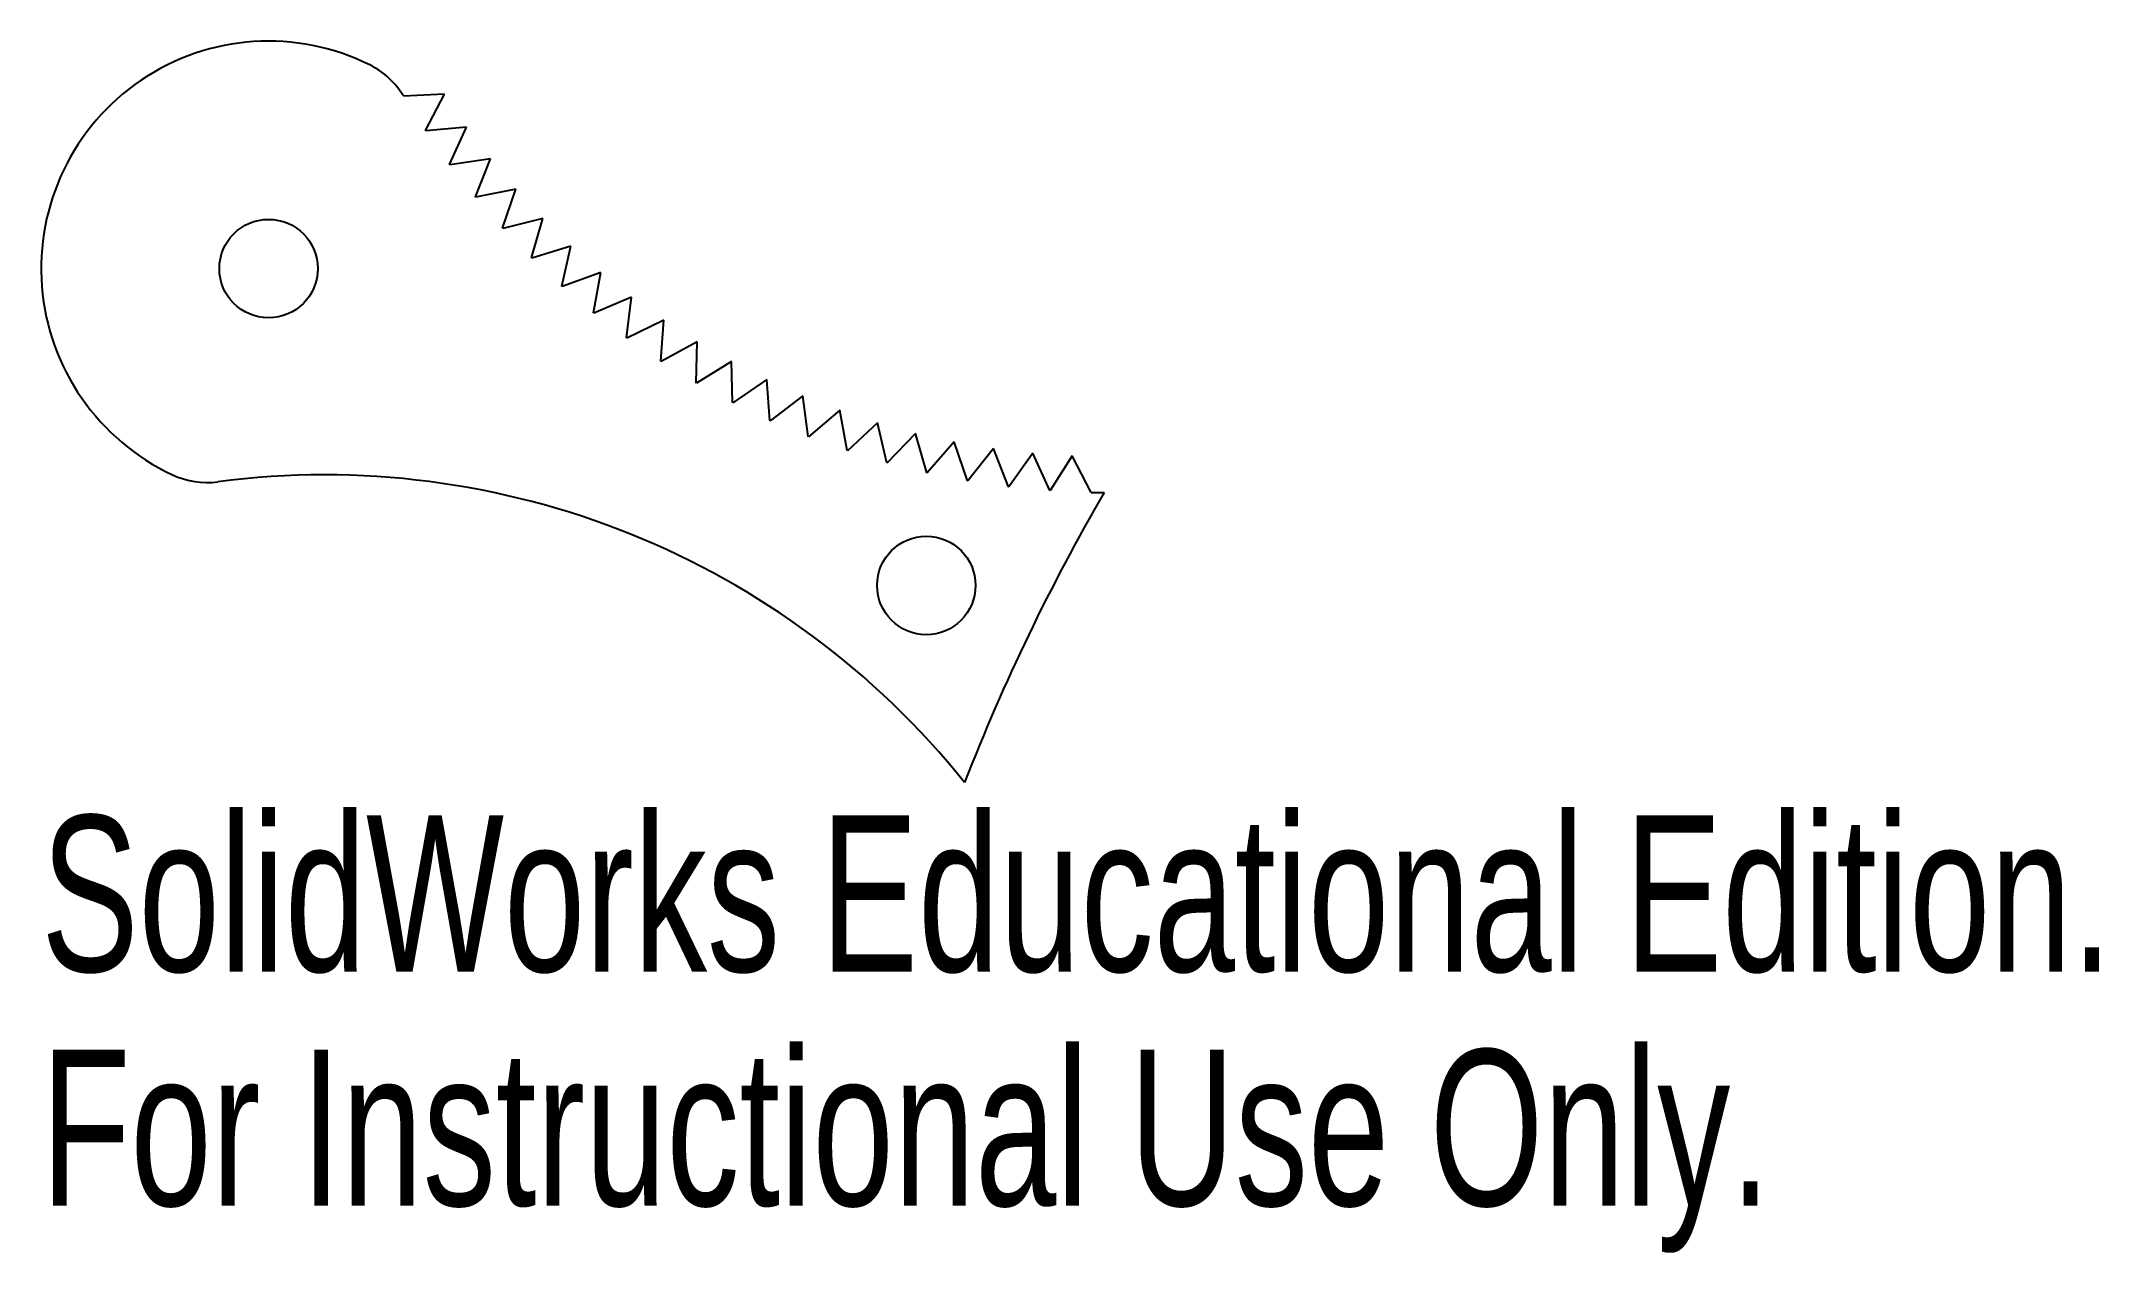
# Model space of a CAD drawing. Header units: inches. Extents: x -3.46 to -0.95, y 0.33 to 1.81.
import ezdxf

# ---------------------------------------------------------------- set-up
doc = ezdxf.new("R2010")
doc.units = ezdxf.units.IN
doc.header["$MEASUREMENT"] = 0
doc.styles.add('SLDTEXTSTYLE0', font='TXT', dxfattribs={"width": 0.7})

msp = doc.modelspace()

# ---------------------------------------------------------------- linework, layer by layer
at = {"color": 7, "linetype": 'Continuous'}
for p, q in [((-2.9646, 1.7436), (-3.0146, 1.7413)), ((-2.9877, 1.6992), (-2.9646, 1.7436)), ((-2.9874, 1.6988), (-2.9877, 1.6992)), ((-2.9376, 1.7035), (-2.9874, 1.6988)), ((-2.9584, 1.658), (-2.9376, 1.7035)), ((-2.9581, 1.6576), (-2.9584, 1.658)), ((-2.9086, 1.6649), (-2.9581, 1.6576)), ((-2.927, 1.6184), (-2.9086, 1.6649)), ((-2.9267, 1.618), (-2.927, 1.6184)), ((-2.8777, 1.6277), (-2.9267, 1.618)), ((-2.8938, 1.5804), (-2.8777, 1.6277)), ((-2.8449, 1.5922), (-2.8934, 1.58)), ((-2.8586, 1.5441), (-2.8449, 1.5922)), ((-2.8934, 1.58), (-2.8938, 1.5804)), ((-2.8104, 1.5584), (-2.8582, 1.5438)), ((-2.8216, 1.5097), (-2.8104, 1.5584)), ((-2.8582, 1.5438), (-2.8586, 1.5441)), ((-2.8213, 1.5093), (-2.8216, 1.5097)), ((-2.7742, 1.5264), (-2.8213, 1.5093)), ((-2.783, 1.4771), (-2.7742, 1.5264)), ((-2.7365, 1.4962), (-2.7826, 1.4768)), ((-2.7428, 1.4466), (-2.7365, 1.4962)), ((-2.7826, 1.4768), (-2.783, 1.4771)), ((-2.6973, 1.468), (-2.7423, 1.4463)), ((-2.701, 1.4181), (-2.6973, 1.468)), ((-2.7423, 1.4463), (-2.7428, 1.4466)), ((-2.6567, 1.4418), (-2.7006, 1.4178)), ((-2.6579, 1.3918), (-2.6567, 1.4418)), ((-2.7006, 1.4178), (-2.701, 1.4181)), ((-2.6148, 1.4176), (-2.6575, 1.3915)), ((-2.6135, 1.3677), (-2.6148, 1.4176)), ((-2.6575, 1.3915), (-2.6579, 1.3918)), ((-2.5718, 1.3957), (-2.6131, 1.3674)), ((-2.568, 1.3458), (-2.5718, 1.3957)), ((-2.6131, 1.3674), (-2.6135, 1.3677)), ((-2.5277, 1.3759), (-2.5675, 1.3456)), ((-2.5214, 1.3263), (-2.5277, 1.3759)), ((-2.4827, 1.3584), (-2.5209, 1.3261)), ((-2.4739, 1.3091), (-2.4827, 1.3584)), ((-2.5675, 1.3456), (-2.568, 1.3458)), ((-2.4369, 1.3431), (-2.4734, 1.309)), ((-2.4255, 1.2944), (-2.4369, 1.3431)), ((-2.3903, 1.3302), (-2.4251, 1.2943)), ((-2.3765, 1.2822), (-2.3903, 1.3302)), ((-2.5209, 1.3261), (-2.5214, 1.3263)), ((-2.4734, 1.309), (-2.4739, 1.3091)), ((-2.3431, 1.3197), (-2.376, 1.2821)), ((-2.327, 1.2724), (-2.3431, 1.3197)), ((-2.2955, 1.3116), (-2.3265, 1.2723)), ((-2.277, 1.2651), (-2.2955, 1.3116)), ((-2.2475, 1.3059), (-2.2765, 1.2651)), ((-2.2267, 1.2604), (-2.2475, 1.3059)), ((-2.4251, 1.2943), (-2.4255, 1.2944)), ((-2.376, 1.2821), (-2.3765, 1.2822)), ((-2.1993, 1.3026), (-2.2262, 1.2604)), ((-2.1762, 1.2582), (-2.1993, 1.3026)), ((-2.3265, 1.2723), (-2.327, 1.2724)), ((-2.2765, 1.2651), (-2.277, 1.2651)), ((-2.2262, 1.2604), (-2.2267, 1.2604))]:
    msp.add_line(p, q, dxfattribs=at)
for centre in [(-3.1791, 1.531), (-2.3772, 1.1448)]:
    msp.add_circle(centre, 0.06, dxfattribs=at)
for centre, radius, start, end in [((-3.1791, 1.531), 0.2772, 63.5522, 245.0192), ((-3.1002, 1.6897), 0.1, 31.115, 63.5522), ((-3.2539, 1.3703), 0.1, 245.0192, 277.4564), ((-3.1112, 0.2796), 1, 38.6834, 97.4564), ((0, 0), 2.5, 149.7857, 158.7857), ((-2.1584, 2.2581), 1, 268.9801, 269.8881)]:
    msp.add_arc(centre, radius, start, end, dxfattribs=at)

# ---------------------------------------------------------------- texts
at = {"color": 7, "linetype": 'Continuous', "char_height": 0.1903, "attachment_point": 1, "style": 'SLDTEXTSTYLE0'}
for s, insert in [('SolidWorks Educational Edition.', (-3.4563, 0.8645)), ('For Instructional Use Only.', (-3.4563, 0.5791))]:
    msp.add_mtext(s, dxfattribs=dict(at, insert=insert))

doc.saveas('drawing.dxf')
